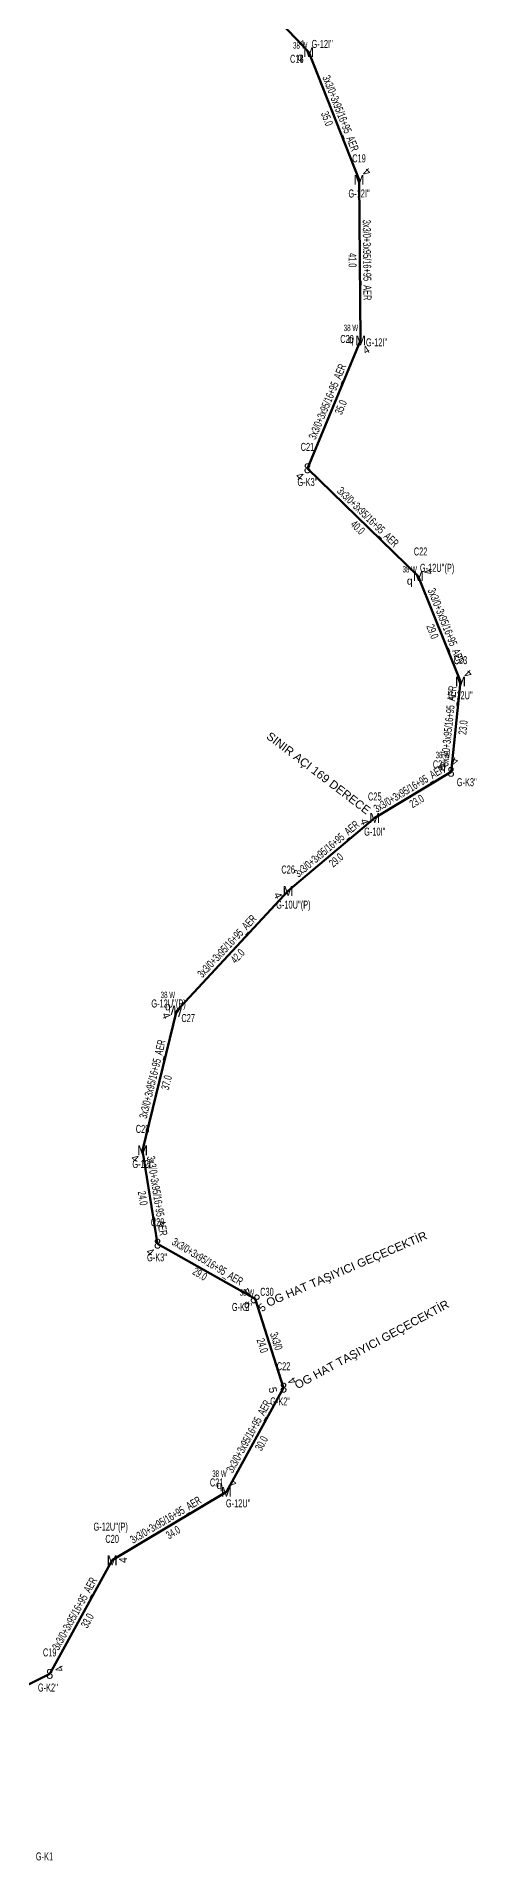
# Model space of a CAD drawing. Header units: millimetres. Extents: x 431745 to 436691, y 4033035 to 4040054.
# Drawn here: x 435231.5 to 435343.9, y 4035699.4 to 4036166.8 of the extents above; entities that cross this region are included whole.
import ezdxf
from ezdxf.enums import TextEntityAlignment as Align

# ---------------------------------------------------------------- set-up
doc = ezdxf.new("R2010")
doc.units = ezdxf.units.MM
for name, color, linetype, lineweight in [('DIREK_AG_YENI', 108, 'Continuous', 25), ('DIREK_OG_YENI', 10, 'Continuous', 25), ('HAT_OG_HAVAI_YENI', 1, 'Continuous', 70), ('KULLANICI', 1, 'Continuous', 25)]:
    doc.layers.add(name, color=color, linetype=linetype, lineweight=lineweight)
doc.layers.add('LAMBA_GUCU', color=4, linetype='Continuous')
doc.styles.add('Direk', font='B_CAD')
doc.styles.get("Standard").update_dxf_attribs({"font": 'Arial'})

msp = doc.modelspace()

# ---------------------------------------------------------------- linework, layer by layer
at = {"layer": 'HAT_OG_HAVAI_YENI'}
for p, q in [((435272.984, 4036192.763), (435301.387, 4036162.809)), ((435301.387, 4036162.809), (435314.298, 4036130.092)), ((435314.298, 4036130.092), (435314.698, 4036088.936)), ((435314.698, 4036088.936), (435301.059, 4036056.167)), ((435301.059, 4036056.167), (435329.491, 4036028.579)), ((435329.491, 4036028.579), (435340.312, 4036001.519)), ((435340.312, 4036001.519), (435337.884, 4035978.403)), ((435337.884, 4035978.403), (435318.327279, 4035966.579295)), ((435296.104, 4035947.865), (435318.327279, 4035966.579295)), ((435296.104, 4035947.865), (435267.429, 4035917.047)), ((435267.429, 4035917.047), (435258.756, 4035881.405)), ((435258.756, 4035881.405), (435262.609, 4035857.496)), ((435262.609, 4035857.496), (435287.672897, 4035843.344939)), ((435287.672897, 4035843.344939), (435294.926, 4035820.587)), ((435294.926, 4035820.587), (435280.286, 4035793.878)), ((435280.286, 4035793.878), (435250.963, 4035776.359)), ((435250.963, 4035776.359), (435234.953, 4035747.259)), ((435210.611, 4035735.129), (435234.953, 4035747.259))]:
    msp.add_line(p, q, dxfattribs=at)

# ---------------------------------------------------------------- texts
at = {"layer": 'DIREK_AG_YENI', "width": 0.53}
msp.add_text('G-K1', height=2.05, dxfattribs=at).set_placement((435233.607372, 4035700.489472), align=Align.MIDDLE_CENTER)
at = {"layer": 'DIREK_OG_YENI', "color": 32, "style": 'Direk'}
for s, rotation, p in [('4', 217.382455, (435299.687029, 4036165.033882)), ('4', 495.278425, (435316.268254, 4036132.081497)), ('4', 390.301326, (435316.110733, 4036086.518525)), ('4', 315.000001, (435299.079101, 4036054.187101)), ('4', 472.639653, (435332.075243, 4036029.656816)), ('4', 495.000001, (435342.291899, 4036003.498899)), ('4', 520.382854, (435338.824054, 4035981.04048)), ('4', 290.050421, (435315.696983, 4035965.619323)), ('4', 293.531482, (435293.536846, 4035946.747092)), ('4', 293.20926, (435264.855599, 4035915.943547)), ('4', 316.037102, (435256.812261, 4035879.389589)), ('4', 318.540231, (435260.755137, 4035855.397622)), ('4', 225.947544, (435285.660528, 4035845.291825)), ('5', 38.645839, (435289.42151, 4035841.158079)), ('4', 488.056787, (435297.13072, 4035822.313038)), ('5', 282.08518, (435292.188055, 4035820.000776)), ('4', 503.586395, (435281.948108, 4035796.131308)), ('4', 451.01891, (435253.762557, 4035776.408791)), ('4', 476.815183, (435237.451906, 4035748.522119))]:
    msp.add_text(s, height=2, rotation=rotation, dxfattribs=at).set_placement(p, align=Align.MIDDLE_CENTER)
at = {"layer": 'DIREK_OG_YENI', "style": 'Direk'}
for s, p in [('M', (435301.387, 4036162.809)), ('M', (435314.298, 4036130.092)), ('M', (435314.698, 4036088.936)), ('8', (435301.059, 4036056.167)), ('M', (435329.491, 4036028.579)), ('M', (435340.312, 4036001.519)), ('8', (435337.884, 4035978.403)), ('M', (435318.327279, 4035966.579295)), ('M', (435296.104, 4035947.865)), ('M', (435258.756, 4035881.405)), ('8', (435262.609, 4035857.496)), ('8', (435294.926, 4035820.587)), ('M', (435280.286, 4035793.878)), ('M', (435250.963, 4035776.359)), ('8', (435234.953, 4035747.259))]:
    msp.add_text(s, height=2.5, dxfattribs=at).set_placement(p, align=Align.MIDDLE_CENTER)
at = {"layer": 'DIREK_OG_YENI', "width": 0.53}
for s, p in [("G-12I''", (435304.853058, 4036164.915348)), ('C18', (435298.325204, 4036161.113298)), ('C19', (435314.298, 4036135.592)), ("G-12I''", (435314.298, 4036126.592)), ('C20', (435311.219049, 4036089.319276)), ("G-12I''", (435318.79702, 4036088.447261)), ('C21', (435301.059, 4036061.667)), ("G-K3''", (435301.059, 4036052.667)), ('C22', (435330.074984, 4036034.866169)), ("G-12U''(P)", (435334.313719, 4036030.674314)), ('C23', (435340.312, 4036007.019)), ("G-12U''", (435340.312, 4035998.019)), ('C24', (435334.956603, 4035980.321423)), ('C25', (435318.327279, 4035972.079295)), ("G-K3''", (435341.935609, 4035975.747843)), ("G-10I''", (435318.327279, 4035963.079295)), ('C26', (435296.104, 4035953.365)), ("G-10U''(P)", (435297.452925, 4035944.365)), ("G-12U''(P)", (435265.42949, 4035919.04574)), ('C27', (435270.462982, 4035915.302021)), ('C28', (435258.756, 4035886.905)), ("G-12I''", (435258.882761, 4035877.905)), ('C29', (435262.609, 4035862.996)), ("G-K3''", (435262.482239, 4035853.996)), ('C30', (435290.662102, 4035845.165558)), ("G-K2''", (435284.255407, 4035841.263464)), ('C22', (435294.926, 4035826.087)), ("G-K2''", (435294.060717, 4035817.087)), ('C21', (435277.772505, 4035796.31364)), ("G-12U''", (435283.299182, 4035790.958151)), ("G-12U''(P)", (435250.589856, 4035784.987005)), ('C20', (435250.963, 4035781.859)), ('C19', (435234.953, 4035752.759)), ("G-K2''", (435234.489029, 4035743.759))]:
    msp.add_text(s, height=2.05, dxfattribs=at).set_placement(p, align=Align.MIDDLE_CENTER)
at = {"layer": 'DIREK_OG_YENI', "color": 4, "style": 'Direk'}
for p in [(435299.200003, 4036161.597785), (435312.213035, 4036089.209769), (435327.300281, 4036027.374529), (435335.793002, 4035979.773302), (435265.26187, 4035918.293413), (435285.537751, 4035842.044496), (435278.490646, 4035795.617743)]:
    msp.add_text('q', height=2, dxfattribs=at).set_placement(p, align=Align.MIDDLE_CENTER)
at = {"layer": 'DIREK_OG_YENI', "style": 'Direk'}
for s, rotation, p in [('M', 343.416701, (435267.429, 4035917.047)), ('8', 314.766141, (435287.672897, 4035843.344939))]:
    msp.add_text(s, height=2.5, rotation=rotation, dxfattribs=at).set_placement(p, align=Align.MIDDLE_CENTER)
at = {"layer": 'HAT_OG_HAVAI_YENI', "lineweight": 30, "width": 0.53}
for s, rotation, p in [('3x3/0+3x95/16+95_AER', 291.534842, (435308.632867, 4036146.762383, 217657.148753)), ('3x3/0+3x95/16+95_AER', 270.557615, (435315.347742, 4036109.522124, 217657.349029)), ('3x3/0+3x95/16+95_AER', 427.401963, (435307.093789, 4036072.878072, 217650.5295)), ('3x3/0+3x95/16+95_AER', 315.863209, (435315.86686, 4036042.983109, 217664.745443)), ('3x3/0+3x95/16+95_AER', 291.796024, (435335.690677, 4036015.364689, 217670.156)), ('3x3/0+3x95/16+95_AER', 444.003897, (435338.25265, 4035990.049792, 217668.942)), ('3x3/0+3x95/16+95_AER', 391.15654, (435327.665868, 4035973.218541, 217659.163639)), ('3x3/0+3x95/16+95_AER', 40.101202, (435306.668151, 4035957.872224, 217659.163639)), ('3x3/0+3x95/16+95_AER', 407.062195, (435281.144064, 4035933.035014, 217633.714313)), ('3x3/0+3x95/16+95_AER', 436.324027, (435262.266351, 4035899.427141, 217629.377939)), ('3x3/0+3x95/16+95_AER', 279.1546, (435261.52156, 4035869.585777, 217631.304448)), ('3x3/0+3x95/16+95_AER', 328.839993, (435274.896274, 4035852.063862, 217643.836449)), ('3x3/0', 287.676661, (435292.109106, 4035832.224207, 217647.46279)), ('3x3/0+3x95/16+95_AER', 421.272459, (435286.860502, 4035807.641363, 217640.143089)), ('3x3/0+3x95/16+95_AER', 390.855587, (435265.188619, 4035785.848433, 217625.481564)), ('3x3/0+3x95/16+95_AER', 421.181854, (435242.213333, 4035762.218966, 217617.4765))]:
    msp.add_text(s, height=2.05, rotation=rotation, dxfattribs=at).set_placement(p, align=Align.CENTER)
for s, rotation, p in [('35.0', 291.534842, (435307.051536, 4036146.138369, 217657.148753)), ('41.0', 270.557615, (435313.647823, 4036109.50558, 217657.349029)), ('35.0', 427.401963, (435308.663269, 4036072.224824, 217650.5295)), ('40.0', 315.863209, (435314.683025, 4036041.763054, 217664.745443)), ('29.0', 291.796024, (435334.112208, 4036014.733474, 217670.156)), ('23.0', 444.003897, (435339.94335, 4035989.872208, 217668.942)), ('23.0', 391.15654, (435328.545411, 4035971.763754, 217659.163639)), ('29.0', 40.101202, (435307.763189, 4035956.571881, 217659.163639)), ('42.0', 407.062195, (435282.388623, 4035931.876967, 217633.714313)), ('37.0', 436.324027, (435263.918153, 4035899.025209, 217629.377939)), ('24.0', 279.1546, (435259.843214, 4035869.315309, 217631.304448)), ('29.0', 328.839993, (435274.016643, 4035850.609128, 217643.836449)), ('24.0', 287.676661, (435290.489371, 4035831.70801, 217647.46279)), ('30.0', 421.272459, (435288.351258, 4035806.824267, 217640.143089)), ('34.0', 390.855587, (435266.060508, 4035784.389047, 217625.481564)), ('33.0', 421.181854, (435243.702795, 4035761.399513, 217617.4765))]:
    msp.add_text(s, height=2.05, rotation=rotation, dxfattribs=at).set_placement(p, align=Align.TOP_CENTER)
at = {"layer": 'KULLANICI', "color": 3}
for s, rotation, p in [('SINIR AÇI 169 DERECE', 322.624502, (435303.89659, 4035978.076298)), ('OG HAT TAŞIYICI GEÇECEKTİR', 23.193302, (435311.090578, 4035851.006505)), ('OG HAT TAŞIYICI GEÇECEKTİR', 388.396757, (435317.546132, 4035831.671472))]:
    msp.add_text(s, height=2.1168, rotation=rotation, dxfattribs=at).set_placement(p, align=Align.MIDDLE_CENTER)
at = {"layer": 'LAMBA_GUCU', "width": 0.55}
for p in [(435299.199345, 4036164.53989), (435312.212377, 4036092.151874), (435327.299623, 4036030.316634), (435335.792344, 4035982.715407), (435265.261212, 4035921.235519), (435285.537093, 4035844.986601), (435278.489988, 4035798.559848)]:
    msp.add_text('38 W', height=1.65, dxfattribs=at).set_placement(p, align=Align.MIDDLE_CENTER)

doc.saveas('drawing.dxf')
